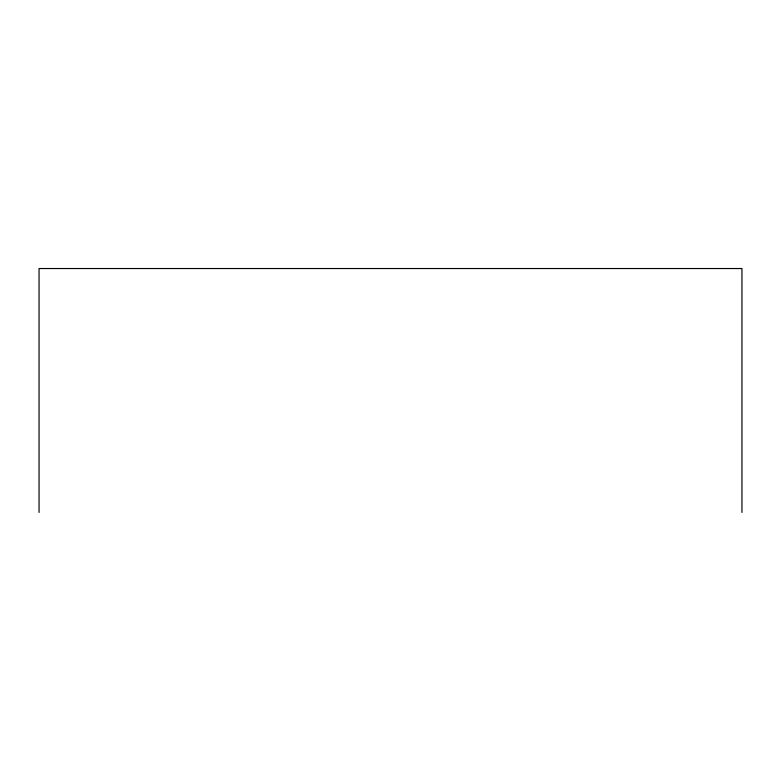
<?xml version="1.0" encoding="UTF-8"?>
<svg xmlns="http://www.w3.org/2000/svg" width="781" height="781" viewBox="0 0 781 781"><rect width="100%" height="100%" fill="white"/><g stroke="black" fill="none" stroke-linecap="round" stroke-linejoin="round"><path stroke-width="1.17" d="M741.95 512.463L741.95 268.537L39.05 268.537L39.05 512.463"/></g></svg>
